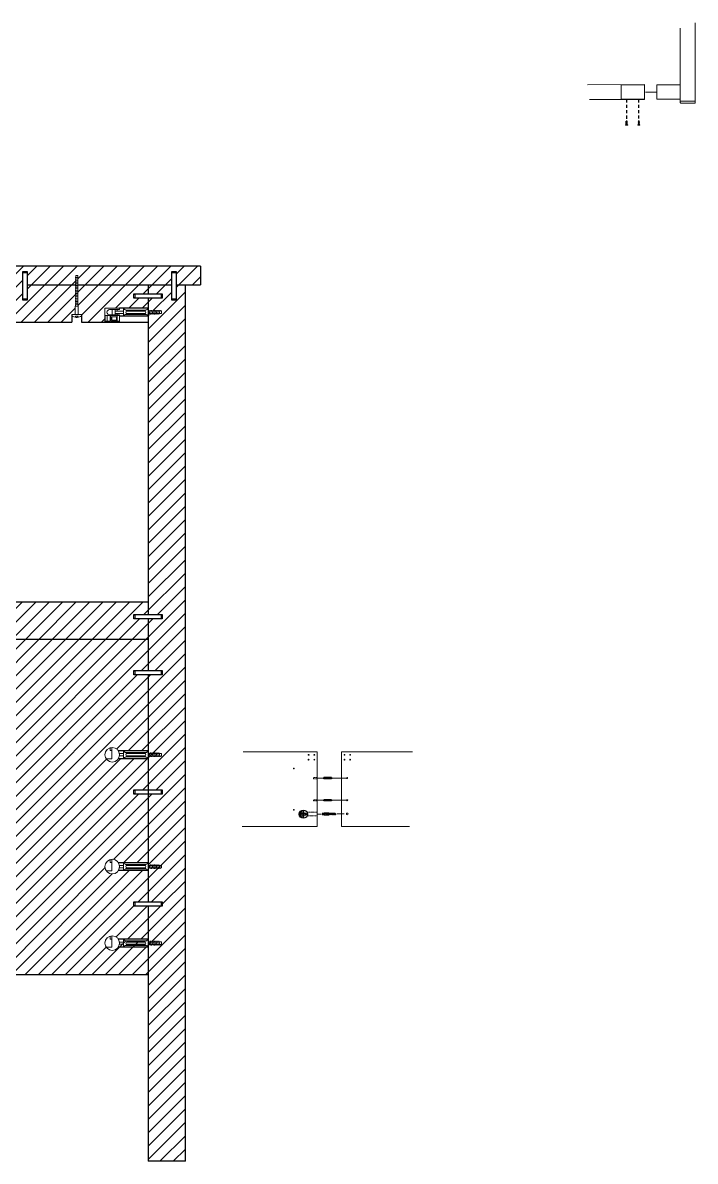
# Model space of a CAD drawing. Header units: millimetres. Extents: x -1075 to 24338, y -11868 to 7393.
# Drawn here: x 467 to 1368, y -11868 to -10341 of the extents above; entities that cross this region are included whole.
import ezdxf

# ---------------------------------------------------------------- set-up
doc = ezdxf.new("R2010")
doc.units = ezdxf.units.MM
for name, pattern in [('DASHDOT', [1, 0.5, -0.25, 0, -0.25]), ('DASHED', [0.75, 0.5, -0.25]), ('HIDDEN', [0.375, 0.25, -0.125])]:
    doc.linetypes.add(name, pattern=pattern)
for name, color, linetype, lineweight in [('A-DETL-MCUT1', 7, 'Continuous', 18), ('A-SECT-MCUT', 7, 'Continuous', 25), ('Arredi', 3, 'Continuous', 30), ('quote', 1, 'Continuous', 15), ('Simbologia', 8, 'DASHDOT', 18)]:
    doc.layers.add(name, color=color, linetype=linetype, lineweight=lineweight)
doc.layers.add('Dettagli', color=210, linetype='Continuous', lineweight=0, plot=False)
doc.layers.add('viti e cerniere', color=3, linetype='Continuous')

msp = doc.modelspace()

# ---------------------------------------------------------------- hatches: boundary and pattern name
at = {"layer": 'A-SECT-MCUT', "true_color": 0x636466}
h = msp.add_hatch(dxfattribs=at)
h.set_pattern_fill('ANSI31', color=251, scale=4)
h.paths.add_polyline_path([(634.9, -11140.8), (615.9, -11140.8), (615.9, -11134.8), (634.9, -11134.8), (634.9, -11117.8), (-1005.1, -11117.8), (-1005.1, -11167.8), (634.9, -11167.8)])
h.paths.add_polyline_path([(684.9, -10692.8), (672.6, -10692.8), (672.6, -10713.1), (666.6, -10713.1), (666.6, -10711.6), (666.6, -10711.6), (666.6, -10692.8), (634.9, -10692.8), (634.9, -10704.8), (653.9, -10704.8), (653.9, -10710.8), (634.9, -10710.8), (634.9, -10727.7), (637.4, -10727.7), (637.8, -10726.5), (641.5, -10726.5), (641.2, -10727.7), (643, -10727.7), (643.4, -10726.5), (647.1, -10726.5), (646.7, -10727.7), (648.6, -10727.7), (649, -10726.5), (652.9, -10726.5), (652.9, -10731.2), (649.5, -10731.2), (649.1, -10732.5), (645.4, -10732.5), (645.4, -10732.5), (641.6, -10732.5), (642, -10731.2), (640.1, -10731.2), (639.8, -10732.5), (636, -10732.5), (636.4, -10731.2), (634.9, -10731.2), (634.9, -10734.7), (634.9, -11134.8), (653.9, -11134.8), (653.9, -11140.8), (634.9, -11140.8), (634.9, -11167.8), (634.9, -11209.8), (653.9, -11209.8), (653.9, -11215.8), (634.9, -11215.8), (634.9, -11369.8), (653.9, -11369.8), (653.9, -11375.8), (634.9, -11375.8), (634.9, -11519.8), (653.9, -11519.8), (653.9, -11525.8), (634.9, -11525.8), (634.9, -11867.8), (684.9, -11867.8)])
h.paths.add_polyline_path([(-6.7, -10692.8), (-363.5, -10692.8), (-363.5, -10695.9), (-363.5, -10719.5), (-362.8, -10721.5), (-362.8, -10732.5), (-358.2, -10732.5), (-358.2, -10742.8), (-12, -10742.8), (-12, -10732.5), (-7.4, -10732.5), (-7.4, -10719.3), (-6.7, -10719.4)])
h.paths.add_polyline_path([(-366.8, -10721.5), (-366.1, -10719.5), (-366.1, -10692.8), (-428, -10692.8), (-428, -10711.6), (-428.1, -10713.1), (-434, -10713.1), (-434, -10711.6), (-434, -10711.6), (-434, -10692.8), (-857.1, -10692.8), (-857.1, -10711.6), (-857.1, -10713.1), (-863.1, -10713.1), (-863.1, -10711.6), (-863.1, -10711.6), (-863.1, -10692.8), (-929.5, -10692.8), (-929.5, -10695.9), (-929.5, -10719.5), (-928.8, -10721.5), (-928.8, -10732.5), (-924.3, -10732.5), (-924.3, -10742.8), (-371.2, -10742.8), (-371.2, -10732.5), (-366.8, -10732.5)])
h.paths.add_polyline_path([(-932.2, -10719.5), (-932.2, -10692.8), (-1005.1, -10692.8), (-1005.1, -10742.8), (-937.3, -10742.8), (-937.3, -10732.5), (-932.8, -10732.5), (-932.8, -10721.5)])
h.paths.add_polyline_path([(-932.2, -10685.1), (-932.2, -10680.1), (-929.5, -10680.1), (-929.5, -10684.9), (-929.5, -10692.8), (-863.1, -10692.8), (-863.1, -10676.6), (-863.1, -10675.1), (-857.1, -10675.1), (-857.1, -10676.6), (-857.1, -10676.6), (-857.1, -10692.8), (-434, -10692.8), (-434, -10676.6), (-434, -10675.1), (-428.1, -10675.1), (-428.1, -10676.6), (-428, -10676.6), (-428, -10692.8), (-366.1, -10692.8), (-366.1, -10685.1), (-366.1, -10680.1), (-363.5, -10680.1), (-363.5, -10684.9), (-363.5, -10692.8), (-6.7, -10692.8), (-6.7, -10684.9), (-6.7, -10680.1), (-4.1, -10680.1), (-4.1, -10685.1), (-4.1, -10692.8), (59.8, -10692.8), (59.8, -10676.6), (59.9, -10675.1), (65.8, -10675.1), (65.8, -10676.6), (65.8, -10676.6), (65.8, -10692.8), (466.9, -10692.8), (466.9, -10676.6), (466.9, -10675.1), (472.9, -10675.1), (472.9, -10676.6), (472.9, -10676.6), (472.9, -10692.8), (537.8, -10692.8), (537.8, -10685.1), (537.8, -10680.1), (540.5, -10680.1), (540.5, -10684.9), (540.5, -10692.8), (666.6, -10692.8), (666.6, -10676.6), (666.6, -10675.1), (672.6, -10675.1), (672.6, -10692.8), (684.9, -10692.8), (704.9, -10692.8), (704.9, -10667.8), (-1075.1, -10667.8), (-1075.1, -10692.8), (-1042.8, -10692.8), (-1042.8, -10676.6), (-1042.8, -10675.1), (-1036.8, -10675.1), (-1036.8, -10676.6), (-1036.8, -10676.6), (-1036.8, -10692.8), (-932.2, -10692.8)])
h.paths.add_polyline_path([(537.8, -10692.8), (472.9, -10692.8), (472.9, -10713.1), (466.9, -10713.1), (466.9, -10711.6), (466.9, -10711.6), (466.9, -10692.8), (65.8, -10692.8), (65.8, -10713.1), (59.9, -10713.1), (59.9, -10711.6), (59.8, -10711.6), (59.8, -10692.8), (-4.1, -10692.8), (-4.1, -10695.9), (-4.1, -10719.5), (-3.4, -10721.5), (-3.4, -10732.5), (1, -10732.5), (1, -10742.8), (532.7, -10742.8), (532.7, -10732.5), (537.2, -10732.5), (537.2, -10721.5), (537.8, -10719.5)])
h.paths.add_polyline_path([(634.9, -10710.8), (615.9, -10710.8), (615.9, -10704.8), (634.9, -10704.8), (634.9, -10692.8), (540.5, -10692.8), (540.5, -10695.9), (540.5, -10719.5), (541.2, -10721.5), (541.2, -10732.5), (545.7, -10732.5), (545.7, -10742.8), (576.9, -10742.8), (576.9, -10734), (576.9, -10724.2), (596.5, -10724.2), (634.9, -10724.2)])
h.paths.add_polyline_path([(319.9, -10742.8), (269.9, -10742.8), (269.9, -11117.8), (319.9, -11117.8)])
h.paths.add_polyline_path([(199.9, -10742.8), (149.9, -10742.8), (149.9, -11117.8), (199.9, -11117.8)])
h.paths.add_polyline_path([(79.9, -10742.8), (29.9, -10742.8), (29.9, -11117.8), (79.9, -11117.8)])
h.paths.add_polyline_path([(-40.1, -10742.8), (-90.1, -10742.8), (-90.1, -11117.8), (-40.1, -11117.8)])
h.paths.add_polyline_path([(-160.1, -10742.8), (-210.1, -10742.8), (-210.1, -11117.8), (-160.1, -11117.8)])
h.paths.add_polyline_path([(-280.1, -10742.8), (-330.1, -10742.8), (-330.1, -11117.8), (-280.1, -11117.8)])
h.paths.add_polyline_path([(-400.1, -10742.8), (-450.1, -10742.8), (-450.1, -11117.8), (-400.1, -11117.8)])
h.paths.add_polyline_path([(-520.1, -10742.8), (-570.1, -10742.8), (-570.1, -11117.8), (-520.1, -11117.8)])
h.paths.add_polyline_path([(-640.1, -10742.8), (-690.1, -10742.8), (-690.1, -11117.8), (-640.1, -11117.8)])
h.paths.add_polyline_path([(634.9, -11375.8), (615.9, -11375.8), (615.9, -11369.8), (634.9, -11369.8), (634.9, -11328.1), (595, -11328.1, -0.750297), (576.9, -11322.8, -0.751446), (595, -11317.6), (634.9, -11317.6), (634.9, -11215.8), (615.9, -11215.8), (615.9, -11209.8), (634.9, -11209.8), (634.9, -11167.8), (-1005.1, -11167.8), (-1005.1, -11617.8), (634.9, -11617.8), (634.9, -11580.6, 0.437601), (630.6, -11576.9, 0.932839), (630.4, -11573.9), (606.4, -11573.1, -1), (606.4, -11570.1), (595, -11570.1, -0.141914), (596.5, -11575.4, -1), (576.9, -11575.4, -0.751446), (595, -11570.1), (634.9, -11570.1), (634.9, -11525.8), (615.9, -11525.8), (615.9, -11519.8), (634.9, -11519.8), (634.9, -11478.1), (595, -11478.1, -0.750297), (576.9, -11472.8, -0.751446), (595, -11467.6), (634.9, -11467.6)])
h.paths.add_polyline_path([(630.4, -11577.6, -0.267949), (631.7, -11578.4), (605.1, -11578.4, -0.267949), (606.4, -11577.6), (606.4, -11576.9)], flags=16)
h.paths.add_polyline_path([(-165.4, -11451.5, -1), (-160.4, -11451.5, -1)], flags=16)
h.paths.add_polyline_path([(-165.4, -11511.5, -1), (-160.4, -11511.5, -1)], flags=16)
h.paths.add_polyline_path([(-155.9, -11565.8), (-155.9, -11591.9), (-148.6, -11591.9), (-148.6, -11604.4), (-160.1, -11604.4), (-160.1, -11613.9), (-210.1, -11613.9), (-210.1, -11604.4), (-221.6, -11604.4), (-221.6, -11591.9), (-214.3, -11591.9), (-214.3, -11565.8)], flags=16)
h.paths.add_polyline_path([(-187.6, -11456.3, -1), (-182.6, -11456.3, -1)], flags=16)
h.paths.add_polyline_path([(-165.4, -11571.5, -1), (-160.4, -11571.5, -1)], flags=0)
h.paths.add_polyline_path([(-165.4, -11586.2, -1), (-160.4, -11586.2, -1)], flags=0)
h.paths.add_polyline_path([(-187.6, -11516.3, -1), (-182.6, -11516.3, -1)], flags=16)
h.paths.add_polyline_path([(-209.7, -11451.5, -1), (-204.7, -11451.5, -1)], flags=16)
h.paths.add_polyline_path([(-187.6, -11576.3, -1), (-182.6, -11576.3, -1)], flags=0)
h.paths.add_polyline_path([(-209.7, -11511.5, -1), (-204.7, -11511.5, -1)], flags=16)
h.paths.add_polyline_path([(-209.7, -11571.5, -1), (-204.7, -11571.5, -1)], flags=0)
h.paths.add_polyline_path([(-209.7, -11586.2, -1), (-204.7, -11586.2, -1)], flags=0)

# ---------------------------------------------------------------- linework, layer by layer
at = {"layer": 'A-DETL-MCUT1'}
for p, q in [((466.9, -10676.6, 412.9), (468.4, -10675.1, 412.9)), ((472.9, -10676.6, 412.9), (466.9, -10676.6, 412.9)), ((466.9, -10711.6, 412.9), (466.9, -10676.6, 412.9)), ((471.4, -10675.1, 412.9), (468.4, -10675.1, 412.9)), ((472.9, -10676.6, 412.9), (471.4, -10675.1, 412.9)), ((472.9, -10711.6, 412.9), (472.9, -10676.6, 412.9)), ((537.2, -10683, 412.9), (541.2, -10682.8, 412.9)), ((537.2, -10685.1, 412.9), (541.2, -10684.9, 412.9)), ((537.2, -10685.1, 412.9), (541.2, -10684.9, 412.9)), ((537.8, -10685.1, 412.9), (537.8, -10680.1, 412.9)), ((540.5, -10680.1, 412.9), (537.8, -10680.1, 412.9)), ((540.5, -10684.9, 412.9), (540.5, -10680.1, 412.9)), ((540.5, -10695.9, 412.9), (540.5, -10684.9, 412.9)), ((666.6, -10676.6, 412.9), (668.1, -10675.1, 412.9)), ((672.6, -10676.6, 412.9), (666.6, -10676.6, 412.9)), ((666.6, -10711.6, 412.9), (666.6, -10676.6, 412.9)), ((671.1, -10675.1, 412.9), (668.1, -10675.1, 412.9)), ((672.6, -10676.6, 412.9), (671.1, -10675.1, 412.9)), ((672.6, -10711.6, 412.9), (672.6, -10676.6, 412.9)), ((537.2, -10687.3, 412.9), (541.2, -10687.1, 412.9)), ((537.2, -10689.4, 412.9), (541.2, -10689.2, 412.9)), ((537.2, -10691.6, 412.9), (541.2, -10691.4, 412.9)), ((537.2, -10693.7, 412.9), (541.2, -10693.5, 412.9)), ((537.2, -10695.9, 412.9), (541.2, -10695.7, 412.9)), ((537.2, -10698, 412.9), (541.2, -10697.8, 412.9)), ((537.2, -10700.2, 412.9), (541.2, -10700, 412.9)), ((537.8, -10695.9, 412.9), (537.8, -10685.1, 412.9)), ((537.8, -10719.5, 412.9), (537.8, -10693, 412.9)), ((540.5, -10719.5, 412.9), (540.5, -10693, 412.9)), ((466.9, -10711.6, 412.9), (468.4, -10713.1, 412.9)), ((472.9, -10711.6, 412.9), (466.9, -10711.6, 412.9)), ((468.4, -10713.1, 412.9), (471.4, -10713.1, 412.9)), ((472.9, -10711.6, 412.9), (471.4, -10713.1, 412.9)), ((537.2, -10702.3, 412.9), (541.2, -10702.1, 412.9)), ((537.2, -10704.5, 412.9), (541.2, -10704.3, 412.9)), ((537.2, -10706.6, 412.9), (541.2, -10706.4, 412.9)), ((537.2, -10708.8, 412.9), (541.2, -10708.6, 412.9)), ((537.2, -10708.8, 412.9), (541.2, -10708.6, 412.9)), ((537.2, -10710.9, 412.9), (541.2, -10710.7, 412.9)), ((537.2, -10713.1, 412.9), (541.2, -10712.9, 412.9)), ((537.2, -10715.2, 412.9), (541.2, -10715, 412.9)), ((617.4, -10704.8, 412.9), (615.9, -10706.3, 412.9)), ((615.9, -10706.3, 412.9), (615.9, -10709.3, 412.9)), ((617.4, -10710.8, 412.9), (615.9, -10709.3, 412.9)), ((617.4, -10704.8, 412.9), (617.4, -10710.8, 412.9)), ((652.4, -10704.8, 412.9), (617.4, -10704.8, 412.9)), ((652.4, -10710.8, 412.9), (617.4, -10710.8, 412.9)), ((652.4, -10704.8, 412.9), (653.9, -10706.3, 412.9)), ((652.4, -10704.8, 412.9), (652.4, -10710.8, 412.9)), ((652.4, -10710.8, 412.9), (653.9, -10709.3, 412.9)), ((653.9, -10709.3, 412.9), (653.9, -10706.3, 412.9)), ((666.6, -10711.6, 412.9), (668.1, -10713.1, 412.9)), ((672.6, -10711.6, 412.9), (666.6, -10711.6, 412.9)), ((668.1, -10713.1, 412.9), (671.1, -10713.1, 412.9)), ((672.6, -10711.6, 412.9), (671.1, -10713.1, 412.9)), ((537.2, -10717.4, 412.9), (541.2, -10717.2, 412.9)), ((537.2, -10719.5, 412.9), (541.2, -10719.3, 412.9)), ((537.8, -10719.5, 412.9), (537.2, -10721.5, 412.9)), ((537.2, -10732.5, 412.9), (537.2, -10721.5, 412.9)), ((537.2, -10721.5, 412.9), (541.2, -10721.5, 412.9)), ((541.2, -10721.5, 412.9), (540.5, -10719.5, 412.9)), ((541.2, -10732.5, 412.9), (541.2, -10721.5, 412.9)), ((596.5, -10724.2, 412.9), (576.9, -10724.2, 412.9)), ((576.9, -10734, 412.9), (576.9, -10724.2, 412.9)), ((596.5, -10726, 412.9), (583.2, -10726, 412.9)), ((586.9, -10726, 412.9), (586.9, -10733, 412.9)), ((586.9, -10726, 412.9), (590.7, -10726, 412.9)), ((590.7, -10733, 412.9), (590.7, -10726, 412.9)), ((590.7, -10728, 412.9), (601.9, -10728, 412.9)), ((593.6, -10728, 412.9), (593.6, -10726, 412.9)), ((596.5, -10726, 412.9), (596.5, -10724.2, 412.9)), ((601.9, -10734.7, 412.9), (601.9, -10724.2, 412.9)), ((631.9, -10726.5, 412.9), (604.9, -10726.5, 412.9)), ((604.9, -10726.5, 412.9), (604.9, -10726.5, 412.9)), ((604.9, -10729.5, 412.9), (604.9, -10729.5, 412.9)), ((606.4, -10727.2, 412.9), (630.4, -10727.2, 412.9)), ((606.4, -10728, 412.9), (630.4, -10728, 412.9)), ((631.9, -10726.5, 412.9), (631.9, -10726.5, 412.9)), ((631.9, -10729.5, 412.9), (631.9, -10729.5, 412.9)), ((634.9, -10734.7, 412.9), (634.9, -10724.2, 412.9)), ((637.8, -10726.5, 412.9), (636, -10732.5, 412.9)), ((639.6, -10726.5, 412.9), (637.9, -10732.5, 412.9)), ((641.5, -10726.5, 412.9), (639.8, -10732.5, 412.9)), ((643.4, -10726.5, 412.9), (641.6, -10732.5, 412.9)), ((645.2, -10726.5, 412.9), (643.5, -10732.5, 412.9)), ((647.1, -10726.5, 412.9), (645.4, -10732.5, 412.9)), ((649, -10726.5, 412.9), (647.2, -10732.5, 412.9)), ((650.8, -10726.5, 412.9), (649.1, -10732.5, 412.9)), ((652.9, -10731.2, 412.9), (652.9, -10727.7, 412.9)), ((584.1, -10734, 412.9), (576.9, -10734, 412.9)), ((576.9, -10742.8, 412.9), (576.9, -10741.5, 412.9)), ((584.1, -10741.5, 412.9), (576.9, -10741.5, 412.9)), ((596.5, -10742.8, 412.9), (576.9, -10742.8, 412.9)), ((579.9, -10741.5, 412.9), (579.9, -10734, 412.9)), ((596.5, -10733, 412.9), (583.2, -10733, 412.9)), ((584.1, -10734, 412.9), (584.1, -10741.5, 412.9)), ((596.5, -10734, 412.9), (584.7, -10734, 412.9)), ((584.7, -10734, 412.9), (584.7, -10741.5, 412.9)), ((596.5, -10741.5, 412.9), (584.7, -10741.5, 412.9)), ((592.5, -10735.5, 412.9), (586.1, -10735.5, 412.9)), ((586.1, -10740, 412.9), (586.1, -10735.5, 412.9)), ((592.5, -10740, 412.9), (586.1, -10740, 412.9)), ((586.9, -10733, 412.9), (590.7, -10733, 412.9)), ((590.7, -10731, 412.9), (601.9, -10731, 412.9)), ((592.5, -10740, 412.9), (592.5, -10735.5, 412.9)), ((593.6, -10733, 412.9), (593.6, -10731, 412.9)), ((593.6, -10741.5, 412.9), (593.6, -10734, 412.9)), ((596.5, -10742.8, 412.9), (596.5, -10733, 412.9)), ((604.9, -10732.5, 412.9), (631.9, -10732.5, 412.9)), ((630.4, -10731, 412.9), (606.4, -10731, 412.9)), ((606.4, -10731.7, 412.9), (630.4, -10731.7, 412.9)), ((617.4, -11134.8, 412.9), (615.9, -11136.3, 412.9)), ((615.9, -11136.3, 412.9), (615.9, -11139.3, 412.9)), ((617.4, -11140.8, 412.9), (615.9, -11139.3, 412.9)), ((617.4, -11134.8, 412.9), (617.4, -11140.8, 412.9)), ((652.4, -11134.8, 412.9), (617.4, -11134.8, 412.9)), ((652.4, -11140.8, 412.9), (617.4, -11140.8, 412.9)), ((652.4, -11134.8, 412.9), (653.9, -11136.3, 412.9)), ((652.4, -11134.8, 412.9), (652.4, -11140.8, 412.9)), ((652.4, -11140.8, 412.9), (653.9, -11139.3, 412.9)), ((653.9, -11139.3, 412.9), (653.9, -11136.3, 412.9)), ((617.4, -11209.8, 412.9), (615.9, -11211.3, 412.9)), ((615.9, -11211.3, 412.9), (615.9, -11214.3, 412.9)), ((617.4, -11215.8, 412.9), (615.9, -11214.3, 412.9)), ((617.4, -11209.8, 412.9), (617.4, -11215.8, 412.9)), ((652.4, -11209.8, 412.9), (617.4, -11209.8, 412.9)), ((652.4, -11215.8, 412.9), (617.4, -11215.8, 412.9)), ((652.4, -11209.8, 412.9), (653.9, -11211.3, 412.9)), ((652.4, -11209.8, 412.9), (652.4, -11215.8, 412.9)), ((652.4, -11215.8, 412.9), (653.9, -11214.3, 412.9)), ((653.9, -11214.3, 412.9), (653.9, -11211.3, 412.9)), ((584.2, -11317.3, 412.9), (584.2, -11313.3, 412.9)), ((586.2, -11317.3, 412.9), (584.2, -11317.3, 412.9)), ((586.2, -11328.4, 412.9), (586.2, -11313, 412.9)), ((596.4, -11321.3, 412.9), (601.9, -11321.3, 412.9)), ((596.4, -11324.3, 412.9), (601.9, -11324.3, 412.9)), ((601.9, -11317.6, 412.9), (601.9, -11328.1, 412.9)), ((604.9, -11319.8, 412.9), (631.9, -11319.8, 412.9)), ((604.9, -11322.8, 412.9), (604.9, -11322.8, 412.9)), ((631.9, -11325.8, 412.9), (604.9, -11325.8, 412.9)), ((604.9, -11325.8, 412.9), (604.9, -11325.8, 412.9)), ((606.4, -11320.6, 412.9), (630.4, -11320.6, 412.9)), ((630.4, -11321.3, 412.9), (606.4, -11321.3, 412.9)), ((606.4, -11324.3, 412.9), (630.4, -11324.3, 412.9)), ((606.4, -11325.1, 412.9), (630.4, -11325.1, 412.9)), ((631.9, -11322.8, 412.9), (631.9, -11322.8, 412.9)), ((631.9, -11325.8, 412.9), (631.9, -11325.8, 412.9)), ((634.9, -11317.6, 412.9), (634.9, -11328.1, 412.9)), ((637.8, -11325.8, 412.9), (636, -11319.8, 412.9)), ((639.6, -11325.8, 412.9), (637.9, -11319.8, 412.9)), ((641.5, -11325.8, 412.9), (639.8, -11319.8, 412.9)), ((643.4, -11325.8, 412.9), (641.6, -11319.8, 412.9)), ((645.2, -11325.8, 412.9), (643.5, -11319.8, 412.9)), ((647.1, -11325.8, 412.9), (645.4, -11319.8, 412.9)), ((649, -11325.8, 412.9), (647.2, -11319.8, 412.9)), ((650.8, -11325.8, 412.9), (649.1, -11319.8, 412.9)), ((652.9, -11321.1, 412.9), (652.9, -11324.6, 412.9)), ((578.7, -11328.4, 412.9), (586.2, -11328.4, 412.9)), ((617.4, -11369.8, 412.9), (615.9, -11371.3, 412.9)), ((615.9, -11371.3, 412.9), (615.9, -11374.3, 412.9)), ((617.4, -11369.8, 412.9), (617.4, -11375.8, 412.9)), ((652.4, -11369.8, 412.9), (617.4, -11369.8, 412.9)), ((652.4, -11369.8, 412.9), (653.9, -11371.3, 412.9)), ((652.4, -11369.8, 412.9), (652.4, -11375.8, 412.9)), ((653.9, -11374.3, 412.9), (653.9, -11371.3, 412.9)), ((617.4, -11375.8, 412.9), (615.9, -11374.3, 412.9)), ((652.4, -11375.8, 412.9), (617.4, -11375.8, 412.9)), ((652.4, -11375.8, 412.9), (653.9, -11374.3, 412.9)), ((584.2, -11467.3, 412.9), (584.2, -11463.3, 412.9)), ((586.2, -11478.4, 412.9), (586.2, -11463, 412.9)), ((578.7, -11478.4, 412.9), (586.2, -11478.4, 412.9)), ((586.2, -11467.3, 412.9), (584.2, -11467.3, 412.9)), ((596.4, -11471.3, 412.9), (601.9, -11471.3, 412.9)), ((596.4, -11474.3, 412.9), (601.9, -11474.3, 412.9)), ((601.9, -11467.6, 412.9), (601.9, -11478.1, 412.9)), ((604.9, -11469.8, 412.9), (631.9, -11469.8, 412.9)), ((604.9, -11472.8, 412.9), (604.9, -11472.8, 412.9)), ((631.9, -11475.8, 412.9), (604.9, -11475.8, 412.9)), ((604.9, -11475.8, 412.9), (604.9, -11475.8, 412.9)), ((606.4, -11470.6, 412.9), (630.4, -11470.6, 412.9)), ((630.4, -11471.3, 412.9), (606.4, -11471.3, 412.9)), ((606.4, -11474.3, 412.9), (630.4, -11474.3, 412.9)), ((606.4, -11475.1, 412.9), (630.4, -11475.1, 412.9)), ((631.9, -11472.8, 412.9), (631.9, -11472.8, 412.9)), ((631.9, -11475.8, 412.9), (631.9, -11475.8, 412.9)), ((634.9, -11467.6, 412.9), (634.9, -11478.1, 412.9)), ((637.8, -11475.8, 412.9), (636, -11469.8, 412.9)), ((639.6, -11475.8, 412.9), (637.9, -11469.8, 412.9)), ((641.5, -11475.8, 412.9), (639.8, -11469.8, 412.9)), ((643.4, -11475.8, 412.9), (641.6, -11469.8, 412.9)), ((645.2, -11475.8, 412.9), (643.5, -11469.8, 412.9)), ((647.1, -11475.8, 412.9), (645.4, -11469.8, 412.9)), ((649, -11475.8, 412.9), (647.2, -11469.8, 412.9)), ((650.8, -11475.8, 412.9), (649.1, -11469.8, 412.9)), ((652.9, -11471.1, 412.9), (652.9, -11474.6, 412.9)), ((617.4, -11519.8, 412.9), (615.9, -11521.3, 412.9)), ((615.9, -11521.3, 412.9), (615.9, -11524.3, 412.9)), ((617.4, -11525.8, 412.9), (615.9, -11524.3, 412.9)), ((617.4, -11519.8, 412.9), (617.4, -11525.8, 412.9)), ((652.4, -11519.8, 412.9), (617.4, -11519.8, 412.9)), ((652.4, -11519.8, 412.9), (653.9, -11521.3, 412.9)), ((652.4, -11519.8, 412.9), (652.4, -11525.8, 412.9)), ((652.4, -11525.8, 412.9), (653.9, -11524.3, 412.9)), ((653.9, -11524.3, 412.9), (653.9, -11521.3, 412.9)), ((652.4, -11525.8, 412.9), (617.4, -11525.8, 412.9)), ((584.2, -11569.9, 412.9), (584.2, -11565.9, 412.9)), ((586.2, -11569.9, 412.9), (584.2, -11569.9, 412.9)), ((586.2, -11580.9, 412.9), (586.2, -11565.6, 412.9)), ((601.9, -11570.1, 412.9), (601.9, -11580.6, 412.9)), ((634.9, -11570.1, 412.9), (634.9, -11580.6, 412.9)), ((578.7, -11581, 412.9), (586.2, -11581, 412.9)), ((596.4, -11573.9, 412.9), (601.9, -11573.9, 412.9)), ((596.4, -11576.9, 412.9), (601.9, -11576.9, 412.9)), ((604.9, -11572.4, 412.9), (631.9, -11572.4, 412.9)), ((604.9, -11575.4, 412.9), (604.9, -11575.4, 412.9)), ((631.9, -11578.4, 412.9), (604.9, -11578.4, 412.9)), ((604.9, -11578.4, 412.9), (604.9, -11578.4, 412.9)), ((606.4, -11573.1, 412.9), (630.4, -11573.1, 412.9)), ((630.4, -11573.9, 412.9), (606.4, -11573.9, 412.9)), ((606.4, -11576.9, 412.9), (630.4, -11576.9, 412.9)), ((606.4, -11577.6, 412.9), (630.4, -11577.6, 412.9)), ((631.9, -11575.4, 412.9), (631.9, -11575.4, 412.9)), ((631.9, -11578.4, 412.9), (631.9, -11578.4, 412.9)), ((637.8, -11578.4, 412.9), (636, -11572.4, 412.9)), ((639.6, -11578.4, 412.9), (637.9, -11572.4, 412.9)), ((641.5, -11578.4, 412.9), (639.8, -11572.4, 412.9)), ((643.4, -11578.4, 412.9), (641.6, -11572.4, 412.9)), ((645.2, -11578.4, 412.9), (643.5, -11572.4, 412.9)), ((647.1, -11578.4, 412.9), (645.4, -11572.4, 412.9)), ((649, -11578.4, 412.9), (647.2, -11572.4, 412.9)), ((650.8, -11578.4, 412.9), (649.1, -11572.4, 412.9)), ((652.9, -11573.6, 412.9), (652.9, -11577.2, 412.9))]:
    msp.add_line(p, q, dxfattribs=at)
at = {"layer": 'A-DETL-MCUT1', "linetype": 'Continuous'}
for p, q in [((532.7, -10732.5, 412.9), (532.7, -10734.5, 412.9)), ((545.7, -10732.5, 412.9), (532.7, -10732.5, 412.9)), ((539.8, -10736.4, 412.9), (538.6, -10736.4, 412.9)), ((545.7, -10732.5, 412.9), (545.7, -10734.5, 412.9))]:
    msp.add_line(p, q, dxfattribs=at)
at = {"layer": 'A-DETL-MCUT1', "linetype": 'DASHED'}
for p, q in [((541, -10734.6, 412.9), (537.3, -10734.6, 412.9)), ((537.3, -10736.3, 412.9), (537.3, -10734.6, 412.9)), ((538.2, -10736.4, 412.9), (538.2, -10734.6, 412.9)), ((540.1, -10736.4, 412.9), (540.1, -10734.6, 412.9)), ((541, -10736.3, 412.9), (541, -10734.6, 412.9))]:
    msp.add_line(p, q, dxfattribs=at)
at = {"layer": 'A-DETL-MCUT1', "elevation": 412.9}
for points in [[(652.9, -10727.7), (634.9, -10727.7)], [(634.9, -10731.2), (652.9, -10731.2)], [(634.9, -11321.1), (652.9, -11321.1)], [(652.9, -11324.6), (634.9, -11324.6)], [(634.9, -11471.1), (652.9, -11471.1)], [(652.9, -11474.6), (634.9, -11474.6)], [(634.9, -11573.6), (652.9, -11573.6)], [(652.9, -11577.2), (634.9, -11577.2)]]:
    msp.add_lwpolyline(points, dxfattribs=at)
at = {"layer": 'A-DETL-MCUT1'}
for centre in [(586.7, -11322.8, 412.9), (586.7, -11472.8, 412.9), (586.7, -11575.4, 412.9)]:
    msp.add_circle(centre, 9.8, dxfattribs=at)
for centre, radius, start, end in [((583.2, -10729.5, 412.9), 3.5, 90, 270), ((605.4, -10722.6, 412.9), 3.89, 204.283, 261.9772), ((606.4, -10729.5, 412.9), 1.5, 90, 180), ((606.4, -10729.5, 412.9), 1.5, 180, 270), ((606.4, -10725.7, 412.9), 1.5, 210, 270), ((630.4, -10725.7, 412.9), 1.5, 270, 330), ((630.4, -10729.5, 412.9), 1.5, 0, 90), ((630.4, -10729.5, 412.9), 1.5, 270, 0), ((631.4, -10722.6, 412.9), 3.89, 278.0228, 335.717), ((605.4, -10736.3, 412.9), 3.89, 98.0228, 155.717), ((606.4, -10733.2, 412.9), 1.5, 90, 150), ((630.4, -10733.2, 412.9), 1.5, 30, 90), ((631.4, -10736.3, 412.9), 3.89, 24.283, 81.9772), ((605.4, -11316, 412.9), 3.89, 204.283, 261.9772), ((605.4, -11329.7, 412.9), 3.89, 98.0228, 155.717), ((606.4, -11322.8, 412.9), 1.5, 90, 180), ((606.4, -11322.8, 412.9), 1.5, 180, 270), ((606.4, -11319.1, 412.9), 1.5, 210, 270), ((606.4, -11326.6, 412.9), 1.5, 90, 150), ((630.4, -11319.1, 412.9), 1.5, 270, 330), ((630.4, -11322.8, 412.9), 1.5, 360, 90), ((630.4, -11322.8, 412.9), 1.5, 270, 360), ((630.4, -11326.6, 412.9), 1.5, 30, 90), ((631.4, -11316, 412.9), 3.89, 278.0228, 335.717), ((631.4, -11329.7, 412.9), 3.89, 24.283, 81.9772), ((605.4, -11466, 412.9), 3.89, 204.283, 261.9772), ((605.4, -11479.7, 412.9), 3.89, 98.0228, 155.717), ((606.4, -11472.8, 412.9), 1.5, 90, 180), ((606.4, -11472.8, 412.9), 1.5, 180, 270), ((606.4, -11469.1, 412.9), 1.5, 210, 270), ((606.4, -11476.6, 412.9), 1.5, 90, 150), ((630.4, -11469.1, 412.9), 1.5, 270, 330), ((630.4, -11472.8, 412.9), 1.5, 360, 90), ((630.4, -11472.8, 412.9), 1.5, 270, 360), ((630.4, -11476.6, 412.9), 1.5, 30, 90), ((631.4, -11466, 412.9), 3.89, 278.0228, 335.717), ((631.4, -11479.7, 412.9), 3.89, 24.283, 81.9772), ((605.4, -11568.5, 412.9), 3.89, 204.283, 261.9772), ((631.4, -11568.5, 412.9), 3.89, 278.0228, 335.717), ((605.4, -11582.2, 412.9), 3.89, 98.0228, 155.717), ((606.4, -11575.4, 412.9), 1.5, 90, 180), ((606.4, -11575.4, 412.9), 1.5, 180, 270), ((606.4, -11571.6, 412.9), 1.5, 210, 270), ((606.4, -11579.1, 412.9), 1.5, 90, 150), ((630.4, -11571.6, 412.9), 1.5, 270, 330), ((630.4, -11575.4, 412.9), 1.5, 360, 90), ((630.4, -11575.4, 412.9), 1.5, 270, 360), ((630.4, -11579.1, 412.9), 1.5, 30, 90), ((631.4, -11582.2, 412.9), 3.89, 24.283, 81.9772)]:
    msp.add_arc(centre, radius, start, end, dxfattribs=at)
at = {"layer": 'A-DETL-MCUT1', "linetype": 'Continuous'}
for centre, radius, start, end in [((539, -10725.4, 412.9), 11, 235.237, 267.7461), ((539.2, -10724.5, 412.9), 11.9, 272.9028, 303.3985)]:
    msp.add_arc(centre, radius, start, end, dxfattribs=at)
at = {"layer": 'A-SECT-MCUT'}
for p, q in [((704.9, -10667.8, 412.9), (704.9, -10692.8, 412.9)), ((472.9, -10692.8, 412.9), (537.8, -10692.8, 412.9)), ((472.9, -10692.8, 412.9), (537.8, -10692.8, 412.9)), ((540.5, -10692.8, 412.9), (634.9, -10692.8, 412.9)), ((540.5, -10692.8, 412.9), (666.6, -10692.8, 412.9)), ((634.9, -10692.8, 412.9), (666.6, -10692.8, 412.9)), ((672.6, -10692.8, 412.9), (684.9, -10692.8, 412.9)), ((672.6, -10692.8, 412.9), (704.9, -10692.8, 412.9)), ((684.9, -11867.8, 412.9), (684.9, -10692.8, 412.9)), ((634.9, -10724.2, 412.9), (596.5, -10724.2, 412.9)), ((1, -10742.8, 412.9), (532.7, -10742.8, 412.9)), ((532.7, -10732.5, 412.9), (532.7, -10742.8, 412.9)), ((545.7, -10732.5, 412.9), (545.7, -10742.8, 412.9)), ((545.7, -10742.8, 412.9), (634.9, -10742.8, 412.9)), ((576.9, -10734, 412.9), (576.9, -10742.8, 412.9)), ((634.9, -10734.7, 412.9), (596.5, -10734.7, 412.9)), ((-1005.1, -11117.8, 412.9), (634.9, -11117.8, 412.9)), ((-1005.1, -11167.8, 412.9), (634.9, -11167.8, 412.9)), ((634.9, -11317.6, 412.9), (595, -11317.6, 412.9)), ((634.9, -11328.1, 412.9), (595, -11328.1, 412.9)), ((634.9, -11467.6, 412.9), (595, -11467.6, 412.9)), ((634.9, -11478.1, 412.9), (595, -11478.1, 412.9)), ((634.9, -11570.1, 412.9), (595, -11570.1, 412.9)), ((634.9, -11580.6, 412.9), (595, -11580.6, 412.9)), ((684.9, -11867.8, 412.9), (634.9, -11867.8, 412.9))]:
    msp.add_line(p, q, dxfattribs=at)
at = {"layer": 'A-SECT-MCUT', "elevation": 412.9}
for points in [[(704.9, -10667.8), (-1075.1, -10667.8)], [(634.9, -10692.8), (634.9, -10704.8)], [(634.9, -10710.8), (634.9, -11134.8)], [(634.9, -11140.8), (634.9, -11209.8)], [(634.9, -11525.8), (634.9, -11617.8), (-1005.1, -11617.8), (-1005.1, -11167.8), (634.9, -11167.8), (634.9, -11209.8)], [(634.9, -11215.8), (634.9, -11519.8)], [(634.9, -11215.8), (634.9, -11519.8)], [(634.9, -11525.8), (634.9, -11867.8)]]:
    msp.add_lwpolyline(points, dxfattribs=at)
for points in [[(466.9, -10675.1), (472.9, -10675.1), (472.9, -10713.1), (466.9, -10713.1)], [(666.6, -10675.1), (672.6, -10675.1), (672.6, -10713.1), (666.6, -10713.1)], [(615.9, -10704.8), (653.9, -10704.8), (653.9, -10710.8), (615.9, -10710.8)], [(615.9, -11134.8), (653.9, -11134.8), (653.9, -11140.8), (615.9, -11140.8)], [(615.9, -11209.8), (653.9, -11209.8), (653.9, -11215.8), (615.9, -11215.8)], [(615.9, -11369.8), (653.9, -11369.8), (653.9, -11375.8), (615.9, -11375.8)], [(615.9, -11519.8), (653.9, -11519.8), (653.9, -11525.8), (615.9, -11525.8)]]:
    msp.add_lwpolyline(points, close=True, dxfattribs=at)
at = {"layer": 'Arredi', "color": 0}
for p, q in [((880.5, -11353.3), (870.2, -11353.3)), ((880.5, -11353.7), (870.2, -11353.7)), ((880.5, -11354), (870.2, -11354)), ((880.5, -11354.2), (870.2, -11354.2)), ((880.5, -11354.5), (870.2, -11354.5)), ((880.5, -11354.9), (870.2, -11354.9)), ((880.4, -11383.1), (870.2, -11383.1)), ((880.4, -11383.4), (870.2, -11383.4)), ((880.4, -11383.7), (870.2, -11383.7)), ((880.4, -11384), (870.2, -11384)), ((880.4, -11384.3), (870.2, -11384.3)), ((880.4, -11384.6), (870.2, -11384.6))]:
    msp.add_line(p, q, dxfattribs=at)
for points in [[(870.2, -11353.3), (880.5, -11353.3), (880.5, -11354.9), (870.2, -11354.9)], [(870.2, -11383.1), (880.4, -11383.1), (880.4, -11384.6), (870.2, -11384.6)]]:
    msp.add_lwpolyline(points, close=True, dxfattribs=at)
at = {"layer": 'Dettagli', "color": 0, "linetype": 'Continuous'}
for p, q in [((876.8, -11400.8), (876.8, -11400.8)), ((877, -11401), (876.8, -11401)), ((878.4, -11401), (878, -11401)), ((879.4, -11401), (879.1, -11401)), ((880.6, -11401), (880.2, -11401)), ((881.9, -11401), (881.6, -11401)), ((883.1, -11401), (882.7, -11401)), ((884.3, -11401), (884, -11401)), ((885.5, -11401), (885.1, -11401)), ((887, -11402.2), (885.7, -11401.4)), ((885.9, -11402.8), (887, -11402.2)), ((877.8, -11403.2), (877.6, -11403.2)), ((878.9, -11403.2), (878.7, -11403.2)), ((880, -11403.2), (879.8, -11403.2)), ((881.2, -11403.2), (881, -11403.2)), ((882.3, -11403.2), (882.1, -11403.2)), ((883.5, -11403.2), (883.3, -11403.2)), ((884.5, -11403.2), (884.3, -11403.2)), ((885.3, -11403.1), (885.6, -11402.9)), ((885.8, -11403.2), (885.6, -11403.2))]:
    msp.add_line(p, q, dxfattribs=at)
for points in [[(868.6, -11403.8), (868.6, -11400.6), (868.4, -11400.6), (868.4, -11403.8)], [(870.2, -11401.5), (870.2, -11402.8), (868.6, -11402.8), (868.6, -11401.5)], [(871.8, -11403.8), (871.8, -11400.6), (871.6, -11400.6), (871.6, -11403.8)], [(876.8, -11402.6), (876.8, -11401.6), (872.9, -11401.6), (872.9, -11402.6)]]:
    msp.add_lwpolyline(points, close=True, dxfattribs=at)
for points in [[(872.1, -11403.8), (870.2, -11403.8), (870.2, -11400.6), (872.1, -11400.6)], [(872.2, -11400.6), (876.8, -11400.6), (876.8, -11403.8), (872.2, -11403.8)], [(877.6, -11403.1), (876.8, -11403.1), (876.8, -11401.1), (876.8, -11401.1)], [(877.1, -11401.1), (878.1, -11401.1)], [(878.5, -11401.1), (879.2, -11401.1)], [(879.5, -11401.1), (880.4, -11401.1)], [(880.7, -11401.1), (881.7, -11401.1)], [(882, -11401.1), (882.8, -11401.1)], [(883.2, -11401.1), (884.1, -11401.1)], [(884.4, -11401.1), (885.2, -11401.1)], [(878.7, -11403.1), (877.8, -11403.1)], [(879.8, -11403.1), (879, -11403.1)], [(881, -11403.1), (880, -11403.1)], [(882.1, -11403.1), (881.2, -11403.1)], [(883.3, -11403.1), (882.3, -11403.1)], [(884.4, -11403.1), (883.5, -11403.1)], [(885.3, -11403.1), (884.6, -11403.1)]]:
    msp.add_lwpolyline(points, dxfattribs=at)
for centre, start, end in [((875.3, -11402.9), 352.2956, 50.2539), ((875.5, -11402.8), 349.7318, 49.4371), ((876.5, -11402.7), 348.5918, 47.7443), ((876.7, -11402.6), 345.9958, 44.1035), ((877.5, -11402.7), 348.3615, 47.4099), ((877.8, -11402.6), 345.7631, 43.7901), ((878.7, -11402.8), 349.5682, 49.1903), ((879, -11402.7), 346.9818, 45.4542), ((879.9, -11402.6), 344.2176, 41.7564), ((880.1, -11402.5), 341.568, 38.4456), ((881.1, -11402.6), 345.4447, 43.3644), ((881.3, -11402.5), 342.812, 39.9741), ((882.2, -11402.4), 340.9361, 37.6855), ((882.4, -11402.3), 338.2339, 34.5505), ((883.4, -11402.5), 342.1845, 39.1977), ((883.6, -11402.4), 339.5037, 36.0012)]:
    msp.add_arc(centre, 2.3, start, end, dxfattribs=at)
at = {"layer": 'quote', "color": 0}
for p, q in [((1348, -10348.5), (1348, -10446.5)), ((1368, -10341.4), (1368, -10446.5)), ((1223.6, -10424.8), (1300, -10424.3)), ((1226.2, -10444.3), (1300, -10444.3))]:
    msp.add_line(p, q, dxfattribs=at)
at = {"layer": 'Simbologia', "color": 6, "linetype": 'Continuous'}
for p, q in [((1300, -10424.8), (1268.6, -10424.8)), ((1268.6, -10443.8), (1268.6, -10424.8)), ((1300, -10443.8), (1268.6, -10443.8))]:
    msp.add_line(p, q, dxfattribs=at)
at = {"layer": 'Simbologia', "linetype": 'Continuous'}
for p, q in [((1300, -10444.3), (1300, -10424.3)), ((1348, -10424.8), (1316.5, -10424.8)), ((1316.5, -10443.8), (1316.5, -10424.8)), ((1348, -10444.3), (1348, -10424.3)), ((1315.5, -10434.3), (1301.3, -10434.3)), ((1300, -10444.3), (1268.6, -10444.3)), ((1348, -10443.8), (1316.5, -10443.8)), ((1348, -10443.1), (1348, -10445.6)), ((1368, -10446.5), (1348, -10446.5)), ((1276.6, -10473.3), (1275.6, -10473.3)), ((1275.6, -10473.9), (1275.6, -10473.6)), ((1275.6, -10474.6), (1275.6, -10474.2)), ((1275.6, -10475.3), (1275.6, -10474.9)), ((1275.6, -10476), (1275.6, -10475.6)), ((1275.6, -10476.6), (1275.6, -10476.3)), ((1276.6, -10473.5), (1276.6, -10473.3)), ((1292.8, -10473.2), (1291.8, -10473.2)), ((1291.8, -10473.9), (1291.8, -10473.5)), ((1291.8, -10474.6), (1291.8, -10474.2)), ((1291.8, -10475.2), (1291.8, -10474.8)), ((1291.8, -10475.9), (1291.8, -10475.5)), ((1291.8, -10476.6), (1291.8, -10476.2)), ((1292.8, -10473.4), (1292.8, -10473.2)), ((847.5, -11318.9), (855.5, -11318.9)), ((861.1, -11318.9), (859.7, -11318.9)), ((861.6, -11319.4), (861.6, -11320.8)), ((894.1, -11368.9), (894.1, -11318.9)), ((861.6, -11327.4), (861.6, -11418.9)), ((869.5, -11354.2), (861.6, -11354.2)), ((900.6, -11354.1), (881.4, -11354.1)), ((869.5, -11383.8), (861.6, -11383.8)), ((900.7, -11383.8), (881.3, -11383.8)), ((840.8, -11399.1), (840.4, -11398.6)), ((846.6, -11403.3), (846.6, -11401.7)), ((846.6, -11401.7), (847.6, -11402.5)), ((861.6, -11400), (861.6, -11404.7)), ((861.6, -11404.7), (861.6, -11402.3)), ((861.6, -11402.3), (867.4, -11402.3)), ((888, -11402.2), (897.5, -11402.2)), ((840.2, -11406.8), (840.8, -11405.7)), ((841, -11406.6), (840.2, -11406.8)), ((840.8, -11405.7), (841, -11406.6)), ((847.6, -11402.5), (846.6, -11403.3))]:
    msp.add_line(p, q, dxfattribs=at)
at = {"layer": 'Simbologia', "color": 6, "linetype": 'HIDDEN'}
for p, q in [((856.4, -11353.3), (856.4, -11354.9)), ((856.4, -11353.3), (861.6, -11353.3)), ((861.6, -11354.9), (856.4, -11354.9)), ((856.4, -11383.1), (856.4, -11384.6)), ((856.4, -11383.1), (861.6, -11383.1)), ((861.6, -11384.6), (856.4, -11384.6)), ((861.6, -11400), (847.8, -11400)), ((848, -11404.7), (861.6, -11404.7))]:
    msp.add_line(p, q, dxfattribs=at)
at = {"layer": 'Simbologia', "linetype": 'Continuous'}
msp.add_lwpolyline([(1348, -10348.5), (1348, -10348.5), (1348, -10448.4, 0.414214), (1349, -10449.4), (1367, -10449.4, 0.414214), (1368, -10448.4), (1368, -10362.6)], format="xyb", dxfattribs=at)
for points in [[(1275.2, -10444.3), (1277.1, -10444.3), (1277.1, -10444.3), (1275.2, -10444.3)], [(1323.2, -10443.8), (1325, -10443.8), (1325, -10443.8), (1323.2, -10443.8)], [(1277.5, -10478.8), (1277.5, -10478.4), (1274.7, -10478.4), (1274.7, -10478.8)], [(1293.7, -10478.7), (1293.7, -10478.4), (1290.9, -10478.4), (1290.9, -10478.7)]]:
    msp.add_lwpolyline(points, close=True, dxfattribs=at)
at = {"layer": 'Simbologia', "color": 6, "linetype": 'Continuous'}
for points in [[(1275.4, -10444.3), (1277, -10444.3), (1277, -10443.8), (1275.4, -10443.8)], [(1291.6, -10444.3), (1293.2, -10444.3), (1293.2, -10443.8), (1291.6, -10443.8)], [(1323.4, -10443.8), (1325, -10443.8), (1325, -10443.6), (1323.4, -10443.6)], [(1339.5, -10443.8), (1341.1, -10443.8), (1341.1, -10443.6), (1339.5, -10443.6)]]:
    msp.add_lwpolyline(points, close=True, dxfattribs=at)
at = {"layer": 'Simbologia', "linetype": 'Continuous'}
for points in [[(762.3, -11318.9), (861.6, -11318.9), (861.6, -11332.3)], [(985, -11418.9), (894.1, -11418.9), (894.1, -11318.9), (989.3, -11318.9)], [(861.6, -11418.9), (760.9, -11418.9)]]:
    msp.add_lwpolyline(points, dxfattribs=at)
for centre, radius in [((849.9, -11322.9), 0.548), ((857.6, -11322.9), 0.548), ((898.1, -11322.9), 0.548), ((905.7, -11322.9), 0.548), ((830, -11341.2), 0.548), ((849.9, -11329.4), 0.548), ((857.6, -11329.4), 0.548), ((898.1, -11329.4), 0.548), ((905.7, -11329.4), 0.548), ((901.4, -11354.1), 0.76), ((901.5, -11383.8), 0.76), ((830, -11396.6), 0.548), ((901.7, -11402.1), 1.13)]:
    msp.add_circle(centre, radius, dxfattribs=at)
for centre, radius, start, end in [((842.6, -11402.6), 4.56, 118.7006, 239.7501), ((842.7, -11402.6), 4.01, 118.3532, 239.3864)]:
    msp.add_arc(centre, radius, start, end, dxfattribs=at)
at = {"layer": 'viti e cerniere'}
for p, q in [((1276.2, -10448.4), (1276.2, -10444.4)), ((1276.2, -10455.6), (1276.2, -10451.6)), ((1292.4, -10448.4), (1292.4, -10444.5)), ((1292.4, -10455.5), (1292.4, -10451.5)), ((1276.2, -10462.8), (1276.2, -10458.7)), ((1276.2, -10470), (1276.2, -10465.9)), ((1292.4, -10462.7), (1292.4, -10458.7)), ((1292.4, -10469.9), (1292.4, -10465.9)), ((1275.6, -10477.3), (1275.6, -10476.9)), ((1275.6, -10478), (1275.6, -10477.6)), ((1275.6, -10478.4), (1275.6, -10478.3)), ((1276.6, -10474.2), (1276.6, -10473.8)), ((1276.6, -10474.9), (1276.6, -10474.5)), ((1276.6, -10475.5), (1276.6, -10475.2)), ((1276.6, -10476.2), (1276.6, -10475.8)), ((1276.6, -10476.9), (1276.6, -10476.5)), ((1276.6, -10477.6), (1276.6, -10477.2)), ((1276.6, -10478.3), (1276.6, -10477.9)), ((1291.8, -10477.3), (1291.8, -10476.9)), ((1291.8, -10477.9), (1291.8, -10477.6)), ((1291.8, -10478.4), (1291.8, -10478.2)), ((1292.8, -10474.1), (1292.8, -10473.7)), ((1292.8, -10474.8), (1292.8, -10474.4)), ((1292.8, -10475.5), (1292.8, -10475.1)), ((1292.8, -10476.2), (1292.8, -10475.8)), ((1292.8, -10476.8), (1292.8, -10476.5)), ((1292.8, -10477.5), (1292.8, -10477.1)), ((1292.8, -10478.2), (1292.8, -10477.8)), ((839.6, -11401.7), (839.6, -11403.3)), ((842.1, -11401.7), (839.6, -11401.7)), ((843.7, -11399.2), (842.1, -11399.2)), ((842.1, -11399.2), (842.1, -11401.7)), ((843.7, -11401.7), (842.1, -11403.3)), ((843.7, -11403.3), (842.1, -11401.7)), ((843.7, -11401.7), (843.7, -11399.2)), ((846.1, -11401.7), (843.7, -11401.7)), ((846.1, -11403.3), (846.1, -11401.7)), ((839.6, -11403.3), (842.1, -11403.3)), ((842.1, -11403.3), (842.1, -11405.8)), ((842.1, -11405.8), (843.7, -11405.8)), ((843.7, -11405.8), (843.7, -11403.3)), ((843.7, -11403.3), (846.1, -11403.3))]:
    msp.add_line(p, q, dxfattribs=at)
for points in [[(1276.8, -10473.8), (1276.6, -10473.5), (1275.6, -10473.3), (1275.3, -10473.3), (1276.8, -10473.8), (1276.6, -10473.8), (1275.6, -10473.6), (1275.3, -10473.3)], [(1276.8, -10474.5), (1276.6, -10474.2), (1275.6, -10473.9), (1275.3, -10473.9), (1276.8, -10474.5), (1276.6, -10474.5), (1275.6, -10474.2), (1275.3, -10473.9)], [(1276.8, -10475.2), (1276.6, -10474.9), (1275.6, -10474.6), (1275.3, -10474.6), (1276.8, -10475.2), (1276.6, -10475.2), (1275.6, -10474.9), (1275.3, -10474.6)], [(1276.8, -10475.8), (1276.6, -10475.5), (1275.6, -10475.3), (1275.3, -10475.3), (1276.8, -10475.8), (1276.6, -10475.8), (1275.6, -10475.6), (1275.3, -10475.3)], [(1276.8, -10476.5), (1276.6, -10476.2), (1275.6, -10476), (1275.3, -10476), (1276.8, -10476.5), (1276.6, -10476.5), (1275.6, -10476.3), (1275.3, -10476)], [(1276.8, -10477.2), (1276.6, -10476.9), (1275.6, -10476.6), (1275.3, -10476.6), (1276.8, -10477.2), (1276.6, -10477.2), (1275.6, -10476.9), (1275.3, -10476.6)], [(1276.8, -10477.9), (1276.6, -10477.6), (1275.6, -10477.3), (1275.3, -10477.3), (1276.8, -10477.9), (1276.6, -10477.9), (1275.6, -10477.6), (1275.3, -10477.3)], [(1276.7, -10478.4), (1276.6, -10478.3), (1275.6, -10478), (1275.3, -10478), (1276.5, -10478.4)], [(1276.1, -10478.4), (1275.6, -10478.3), (1275.3, -10478)], [(1293.1, -10473.7), (1292.8, -10473.4), (1291.8, -10473.2), (1291.6, -10473.2), (1293.1, -10473.7), (1292.8, -10473.7), (1291.8, -10473.5), (1291.6, -10473.2)], [(1293.1, -10474.4), (1292.8, -10474.1), (1291.8, -10473.9), (1291.6, -10473.9), (1293.1, -10474.4), (1292.8, -10474.4), (1291.8, -10474.2), (1291.6, -10473.9)], [(1293.1, -10475.1), (1292.8, -10474.8), (1291.8, -10474.6), (1291.6, -10474.6), (1293.1, -10475.1), (1292.8, -10475.1), (1291.8, -10474.8), (1291.6, -10474.6)], [(1293.1, -10475.8), (1292.8, -10475.5), (1291.8, -10475.2), (1291.6, -10475.2), (1293.1, -10475.8), (1292.8, -10475.8), (1291.8, -10475.5), (1291.6, -10475.2)], [(1293.1, -10476.5), (1292.8, -10476.2), (1291.8, -10475.9), (1291.6, -10475.9), (1293.1, -10476.5), (1292.8, -10476.5), (1291.8, -10476.2), (1291.6, -10475.9)], [(1293.1, -10477.1), (1292.8, -10476.8), (1291.8, -10476.6), (1291.6, -10476.6), (1293.1, -10477.1), (1292.8, -10477.1), (1291.8, -10476.9), (1291.6, -10476.6)], [(1293.1, -10477.8), (1292.8, -10477.5), (1291.8, -10477.3), (1291.6, -10477.3), (1293.1, -10477.8), (1292.8, -10477.8), (1291.8, -10477.6), (1291.6, -10477.3)], [(1292.9, -10478.4), (1292.8, -10478.2), (1291.8, -10477.9), (1291.6, -10477.9), (1292.7, -10478.4)], [(1292.3, -10478.4), (1291.8, -10478.2), (1291.6, -10477.9)]]:
    msp.add_lwpolyline(points, dxfattribs=at)
msp.add_circle((842.9, -11402.5), 5.55, dxfattribs=at)

doc.saveas('drawing.dxf')
